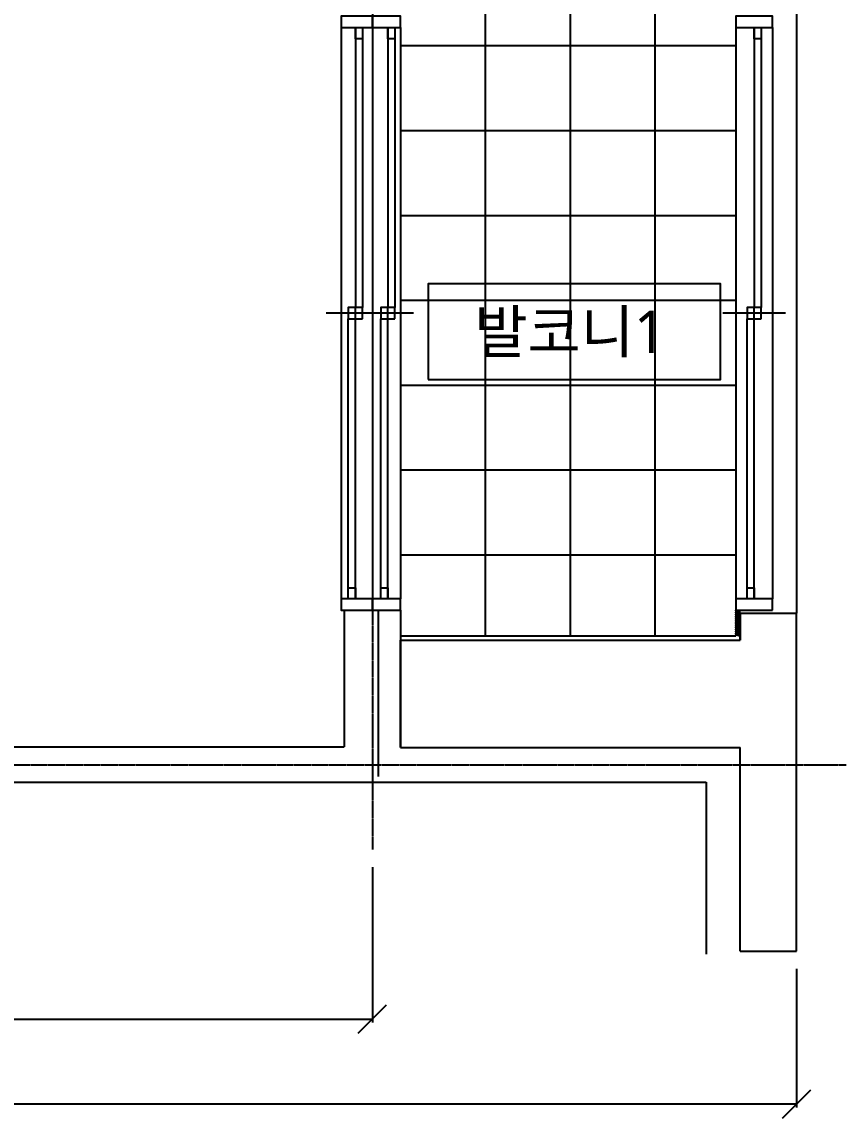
# Model space of a CAD drawing. Header units: millimetres. Extents: x -813 to 7727, y -580 to 5329.
# Drawn here: x 4813 to 7727, y -580 to 3295 of the extents above; entities that cross this region are included whole.
import ezdxf
from ezdxf.enums import TextEntityAlignment as Align

# ---------------------------------------------------------------- set-up
doc = ezdxf.new("R2010")
doc.units = ezdxf.units.MM
doc.linetypes.add('주동원본-1$0$CEN', pattern=[62, 60, -1, 0, -1])
for name, color, linetype in [('A_TXT', 160, 'Continuous'), ('DIM', 1, 'Continuous'), ('LEGN', 7, 'Continuous'), ('주동원본-1$0$A_DRY', 250, 'Continuous'), ('주동원본-1$0$A_ELE6', 6, 'Continuous'), ('주동원본-1$0$A_HAT_P', 179, 'Continuous'), ('주동원본-1$0$A_INS', 8, 'Continuous'), ('주동원본-1$0$A_WIN', 4, 'Continuous'), ('주동원본-1$0$AS_CEN-1', 1, '주동원본-1$0$CEN'), ('주동원본-1$0$AS_CON', 170, 'Continuous')]:
    doc.layers.add(name, color=color, linetype=linetype)
doc.styles.add('맑은고딕', font='malgun.ttf')
doc.styles.add('치수문자01', font='malgun.ttf')
doc.dimstyles.new('치수문자', dxfattribs={"dimtxt": 120, "dimasz": 100, "dimexe": 12.5, "dimexo": 62.5, "dimgap": 62.5, "dimtad": 1, "dimtxsty": '치수문자01', "dimblk": 'OBLIQUE', "dimcen": 2.5, "dimclrt": 256, "dimadec": 0, "dimazin": 0, "dimtfac": 1, "dimtmove": 0, "dimatfit": 3, "dimfxl": 1, "dimlwd": -1, "dimlwe": -1, "dimarcsym": 1})

# ---------------------------------------------------------------- blocks, each defined once
blk = doc.blocks.new('_Oblique')
at = {"color": 0, "linetype": 'ByBlock', "lineweight": -2}
blk.add_line((-0.5, -0.5), (0.5, 0.5), dxfattribs=at)
blk = doc.blocks.new('*D18')
at = {"layer": 'Defpoints', "color": 0, "transparency": 16777216}
for p in [(207, 370), (6052, 370), (6052, -230)]:
    blk.add_point(p, dxfattribs=at)
at = {"layer": 'DIM', "color": 0, "transparency": 16777216}
for p, q in [((207, 307.5), (207, -242.5)), ((6052, 307.5), (6052, -242.5)), ((207, -230), (6052, -230))]:
    blk.add_line(p, q, dxfattribs=at)
at = {"layer": 'DIM', "color": 0, "transparency": 16777216, "xscale": 100, "yscale": 100, "zscale": 100, "rotation": 180}
blk.add_blockref('_Oblique', (207, -230), dxfattribs=at)
at = {"layer": 'DIM', "color": 0, "transparency": 16777216, "xscale": 100, "yscale": 100, "zscale": 100}
blk.add_blockref('_Oblique', (6052, -230), dxfattribs=at)
at = {"layer": 'DIM', "transparency": 16777216, "insert": (3129.5, -105.5), "char_height": 120, "attachment_point": 5, "style": '치수문자01'}
blk.add_mtext('5845', dxfattribs=at)
blk = doc.blocks.new('*D19')
at = {"layer": 'Defpoints', "color": 0, "transparency": 16777216}
for p in [(207, 370), (7552, 10), (7552, -530)]:
    blk.add_point(p, dxfattribs=at)
at = {"layer": 'DIM', "color": 0, "transparency": 16777216}
for p, q in [((207, 307.5), (207, -542.5)), ((7552, -52.5), (7552, -542.5)), ((207, -530), (7552, -530))]:
    blk.add_line(p, q, dxfattribs=at)
at = {"layer": 'DIM', "color": 0, "transparency": 16777216, "xscale": 100, "yscale": 100, "zscale": 100, "rotation": 180}
blk.add_blockref('_Oblique', (207, -530), dxfattribs=at)
at = {"layer": 'DIM', "color": 0, "transparency": 16777216, "xscale": 100, "yscale": 100, "zscale": 100}
blk.add_blockref('_Oblique', (7552, -530), dxfattribs=at)
at = {"layer": 'DIM', "transparency": 16777216, "insert": (3879.5, -405.5), "char_height": 120, "attachment_point": 5, "style": '치수문자01'}
blk.add_mtext('7345', dxfattribs=at)

msp = doc.modelspace()

# ---------------------------------------------------------------- linework, layer by layer
at = {"layer": 'LEGN', "color": 7}
msp.add_lwpolyline([(6249.52, 2030.625), (7282.424, 2030.625), (7282.424, 2368.888), (6249.52, 2368.888)], close=True, dxfattribs=at)
at = {"layer": '주동원본-1$0$A_DRY', "color": 7}
for p, q in [((5951.995, 1215.001), (5951.995, 732.501)), ((6151.995, 1215.001), (6151.995, 730.001)), ((3681.995, 732.501), (5951.995, 732.501)), ((3681.995, 607.501), (7231.995, 607.501)), ((7231.995, 607.501), (7231.995, 0.001))]:
    msp.add_line(p, q, dxfattribs=at)
at = {"layer": '주동원본-1$0$A_ELE6', "color": 7}
msp.add_line((7551.995, 3325.001), (7551.995, 1205.001), dxfattribs=at)
at = {"layer": '주동원본-1$0$A_HAT_P', "color": 7, "linetype": 'Continuous', "ltscale": 0.5}
for p, q in [((6451.995, 1125.001), (6451.995, 3415.001)), ((6751.995, 1125.001), (6751.995, 3415.001)), ((7051.995, 1125.001), (7051.995, 3375.001)), ((7336.995, 3210.001), (6151.995, 3210.001)), ((7336.995, 2910.001), (6151.995, 2910.001)), ((7336.995, 2610.001), (6151.995, 2610.001)), ((7336.995, 2310.001), (6151.995, 2310.001)), ((7336.995, 2010.001), (6151.995, 2010.001)), ((7336.995, 1710.001), (6151.995, 1710.001)), ((7336.995, 1410.001), (6151.995, 1410.001))]:
    msp.add_line(p, q, dxfattribs=at)
at = {"layer": '주동원본-1$0$A_INS', "color": 7, "ltscale": 0.7}
msp.add_line((6071.995, 1215.001), (6071.995, 627.501), dxfattribs=at)
at = {"layer": '주동원본-1$0$A_INS', "color": 7}
for p in [(7336.995, 1215.001), (6151.995, 1125.001)]:
    msp.add_line(p, (7336.995, 1125.001), dxfattribs=at)
at = {"layer": '주동원본-1$0$A_INS', "color": 7, "ltscale": 0.7}
msp.add_lwpolyline([(7336.995, 1222.501), (7336.995, 1222.501)], dxfattribs=at)
msp.add_lwpolyline([(7336.995, 1125.001, -0.52485566), (7341.06, 1127.806), (7347.93, 1125.946, 1.44919786), (7347.93, 1131.556), (7341.06, 1129.696, -0.52485566), (7336.995, 1132.501, -0.52485566), (7341.06, 1135.306), (7347.93, 1133.446, 1.44919786), (7347.93, 1139.056), (7341.06, 1137.196, -0.52485566), (7336.995, 1140.001, -0.52485566), (7341.06, 1142.806), (7347.93, 1140.946, 1.44919786), (7347.93, 1146.556), (7341.06, 1144.696, -0.52485566), (7336.995, 1147.501, -0.52485566), (7341.06, 1150.306), (7347.93, 1148.446, 1.44919786), (7347.93, 1154.056), (7341.06, 1152.196, -0.52485566), (7336.995, 1155.001, -0.52485566), (7341.06, 1157.806), (7347.93, 1155.946, 1.44919786), (7347.93, 1161.556), (7341.06, 1159.696, -0.52485566), (7336.995, 1162.501, -0.52485566), (7341.06, 1165.306), (7347.93, 1163.446, 1.44919786), (7347.93, 1169.056), (7341.06, 1167.196, -0.52485566), (7336.995, 1170.001, -0.52485566), (7341.06, 1172.806), (7347.93, 1170.946, 1.44919786), (7347.93, 1176.556), (7341.06, 1174.696, -0.52485566), (7336.995, 1177.501, -0.52485566), (7341.06, 1180.306), (7347.93, 1178.446, 1.44919786), (7347.93, 1184.056), (7341.06, 1182.196, -0.52485566), (7336.995, 1185.001, -0.52485566), (7341.06, 1187.806), (7347.93, 1185.946, 1.44919786), (7347.93, 1191.556), (7341.06, 1189.696, -0.52485566), (7336.995, 1192.501, -0.52485566), (7341.06, 1195.306), (7347.93, 1193.446, 1.44919786), (7347.93, 1199.056), (7341.06, 1197.196, -0.52485566), (7336.995, 1200.001, -0.52485566), (7341.06, 1202.806), (7347.93, 1200.946, 1.44919786), (7347.93, 1206.556), (7341.06, 1204.696, -0.52485566), (7336.995, 1207.501, -0.52485566), (7341.06, 1210.306), (7347.93, 1208.446, 1.44919786), (7347.93, 1214.056), (7341.06, 1212.196, -0.52485566), (7336.995, 1215.001, -0.00000032)], format="xyb", dxfattribs=at)
at = {"layer": '주동원본-1$0$A_WIN', "color": 7, "linetype": 'Continuous'}
for p, q in [((5941.995, 3275.001), (5941.995, 1255.001)), ((5991.995, 3275.001), (5991.995, 3235.001)), ((6016.995, 3275.001), (6016.995, 3235.001)), ((6051.995, 3275.001), (6051.995, 1255.001)), ((6106.995, 3275.001), (6106.995, 3235.001)), ((6131.995, 3275.001), (6131.995, 3235.001)), ((6151.995, 3275.001), (6151.995, 1255.001)), ((7336.995, 3275.001), (7336.995, 1255.001)), ((7401.995, 3275.001), (7401.995, 3235.001)), ((7426.995, 3275.001), (7426.995, 3235.001)), ((7466.995, 3275.001), (7466.995, 1255.001)), ((5991.995, 3235.001), (5991.995, 2285.001)), ((6016.995, 3235.001), (6016.995, 2285.001)), ((6106.995, 3235.001), (6106.995, 2285.001)), ((6131.995, 3235.001), (6131.995, 2285.001)), ((7401.995, 3235.001), (7401.995, 2285.001)), ((7426.995, 3235.001), (7426.995, 2285.001)), ((6197.6, 2265.001), (5889.124, 2265.001)), ((5991.995, 2245.001), (5991.995, 2285.001)), ((6106.995, 2245.001), (6106.995, 2285.001)), ((7512.6, 2265.001), (7291.39, 2265.001)), ((7401.995, 2245.001), (7401.995, 2285.001)), ((5966.995, 1295.001), (5966.995, 2245.001)), ((5991.995, 1295.001), (5991.995, 2245.001)), ((6081.995, 1295.001), (6081.995, 2245.001)), ((6106.995, 1295.001), (6106.995, 2245.001)), ((7376.995, 1295.001), (7376.995, 2245.001)), ((7401.995, 1295.001), (7401.995, 2245.001)), ((5966.995, 1255.001), (5966.995, 1295.001)), ((5991.995, 1255.001), (5991.995, 1295.001)), ((6081.995, 1255.001), (6081.995, 1295.001)), ((6106.995, 1255.001), (6106.995, 1295.001)), ((7376.995, 1255.001), (7376.995, 1295.001)), ((7401.995, 1255.001), (7401.995, 1295.001))]:
    msp.add_line(p, q, dxfattribs=at)
for points in [[(6051.995, 3275.001), (6051.995, 3315.001), (5941.995, 3315.001), (5941.995, 3275.001)], [(6151.995, 3275.001), (6151.995, 3315.001), (6051.995, 3315.001), (6051.995, 3275.001)], [(7466.995, 3275.001), (7466.995, 3315.001), (7336.995, 3315.001), (7336.995, 3275.001)], [(6016.995, 3275.001), (6016.995, 3235.001), (5991.995, 3235.001), (5991.995, 3275.001)], [(6131.995, 3275.001), (6131.995, 3235.001), (6106.995, 3235.001), (6106.995, 3275.001)], [(7426.995, 3275.001), (7426.995, 3235.001), (7401.995, 3235.001), (7401.995, 3275.001)], [(6016.995, 2245.001), (6016.995, 2285.001), (5966.995, 2285.001), (5966.995, 2245.001)], [(6131.995, 2245.001), (6131.995, 2285.001), (6081.995, 2285.001), (6081.995, 2245.001)], [(7426.995, 2245.001), (7426.995, 2285.001), (7376.995, 2285.001), (7376.995, 2245.001)], [(5966.995, 1255.001), (5966.995, 1295.001), (5991.995, 1295.001), (5991.995, 1255.001)], [(6081.995, 1255.001), (6081.995, 1295.001), (6106.995, 1295.001), (6106.995, 1255.001)], [(7376.995, 1255.001), (7376.995, 1295.001), (7401.995, 1295.001), (7401.995, 1255.001)], [(6051.995, 1215.001), (6051.995, 1255.001), (5941.995, 1255.001), (5941.995, 1215.001)], [(6151.995, 1215.001), (6151.995, 1255.001), (6051.995, 1255.001), (6051.995, 1215.001)], [(7466.995, 1215.001), (7466.995, 1255.001), (7336.995, 1255.001), (7336.995, 1215.001)]]:
    msp.add_lwpolyline(points, close=True, dxfattribs=at)
at = {"layer": '주동원본-1$0$AS_CEN-1', "color": 1}
for p, q in [((6051.995, 4825.001), (6051.995, 370.001)), ((-0.005, 669.266), (7726.995, 669.266))]:
    msp.add_line(p, q, dxfattribs=at)
at = {"layer": '주동원본-1$0$AS_CON', "color": 7}
for p, q in [((7351.995, 1110.001), (7351.995, 1205.001)), ((7351.995, 1205.001), (7351.995, 1110.001)), ((7351.995, 1205.001), (7551.995, 1205.001)), ((7551.995, 10.001), (7551.995, 1205.001)), ((6151.995, 1110.001), (7351.995, 1110.001)), ((6151.995, 730.001), (6151.995, 1110.001)), ((6151.995, 730.001), (7351.995, 730.001)), ((7351.995, 10.001), (7351.995, 730.001)), ((7351.995, 10.001), (7551.995, 10.001))]:
    msp.add_line(p, q, dxfattribs=at)

# ---------------------------------------------------------------- texts
at = {"layer": 'A_TXT', "color": 7, "linetype": 'Continuous', "style": '맑은고딕'}
msp.add_text('발코니1', height=150, dxfattribs=at).set_placement((6412.592, 2199.756), align=Align.MIDDLE_LEFT)

# ---------------------------------------------------------------- dimensions: what is measured, and where the dimension line sits
at = {"layer": 'DIM'}
for base, p2, picture, middle in [((6051.995, -229.999), (6051.995, 370.001), '*D18', (3129.495, -105.502)), ((7551.995, -529.999), (7551.995, 10.001), '*D19', (3879.495, -405.502))]:
    dim = msp.add_linear_dim(base=base, p1=(206.995, 370.001), p2=p2, dimstyle='치수문자', dxfattribs=at)
    dim.commit()
    dim.dimension.update_dxf_attribs({"geometry": picture, "text_midpoint": middle})

doc.saveas('drawing.dxf')
